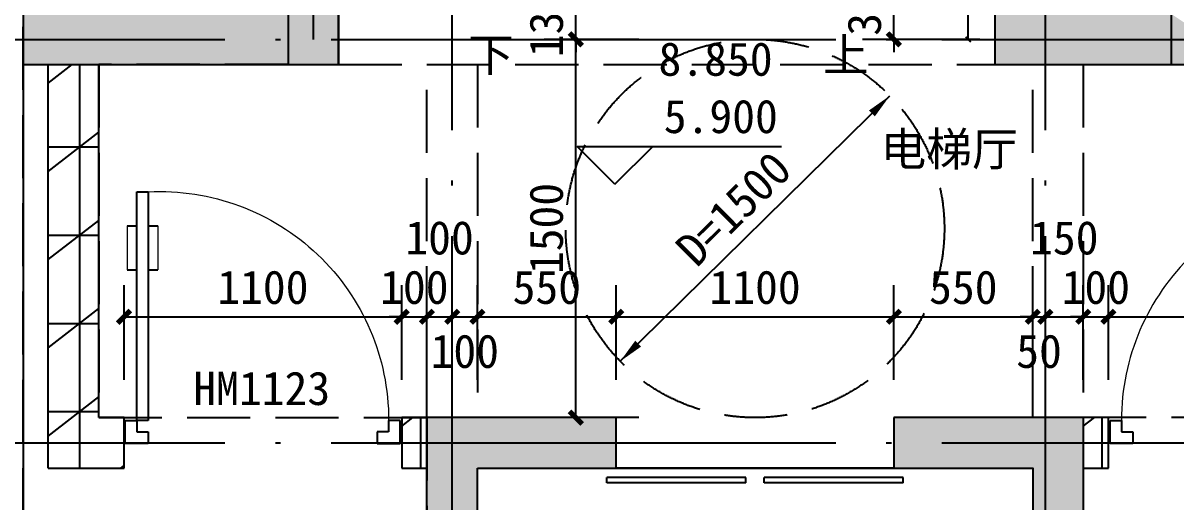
# Model space of a CAD drawing. Extents: x -10817 to 167545, y 26551 to 157048.
# Drawn here: x 78925 to 83492, y 48992 to 50891 of the extents above; entities that cross this region are included whole.
import ezdxf
from ezdxf.xclip import XClip

# ---------------------------------------------------------------- set-up
doc = ezdxf.new("R2010")
doc.units = 0
doc.header["$LTSCALE"] = 1000
doc.header["$MEASUREMENT"] = 0
doc.header["$XCLIPFRAME"] = 0
doc.linetypes.add('DASH', pattern=[0.35, 0.25, -0.1])
doc.linetypes.add('DOTE', pattern=[2.42, 2, -0.2, 0.02, -0.2])
doc.layers.get('Defpoints').update_dxf_attribs({"color": 30, "linetype": 'DASH'})
for name, color, linetype in [('120-墙体$0$120-墙体$0$A-COLU-CONC-HATC', 204, 'Continuous'), ('120-墙体$0$120-墙体$0$A-DOOR', 51, 'Continuous'), ('120-墙体$0$A-WALL-BLOK', 131, 'Continuous'), ('125-墙体$0$125-墙体$0$A-COLU-CONC-HATC', 204, 'Continuous'), ('125-墙体$0$125-墙体$0$A-DOOR', 51, 'Continuous'), ('125-墙体$0$125-墙体$0$A-WALL-CONC', 9, 'Continuous'), ('125-墙体$0$A-WALL-BLOK', 131, 'Continuous'), ('125-核心筒-标准层$0$A-COLU-CONC-HATC', 204, 'Continuous'), ('125-核心筒-标准层$0$A-DOOR', 51, 'Continuous'), ('125-核心筒-标准层$0$A-FLOR-EVTR', 51, 'Continuous'), ('125-核心筒-标准层$0$A-WALL-CONC', 9, 'Continuous'), ('3#-夹层$0$A-ANNO-LEVL', 3, 'Continuous'), ('3#-夹层$0$A-ANNO-TEXT', 7, 'Continuous'), ('A-ANNO-DIMS', 3, 'Continuous'), ('A-ANNO-DOTE', 10, 'DOTE'), ('A-ANNO-SYMB', 3, 'Continuous'), ('A-ANNO-TEXT', 7, 'Continuous'), ('A-FLOR-UNDR', 177, 'Continuous')]:
    doc.layers.add(name, color=color, linetype=linetype)
doc.styles.add('125-核心筒-标准层$0$_TCH_DIM_T3', font='SIMPLEX', dxfattribs={"width": 0.705882, "bigfont": 'GBCBIG'})
doc.styles.add('3#-夹层$0$_TCH_DIM', font='')
doc.styles.add('3#-夹层$0$Standard', font='')
doc.styles.add('_TCH_DIM', font='')
doc.styles.add('_TCH_DIM_T3', font='')
doc.styles.get("Standard").update_dxf_attribs({"font": ''})
doc.styles.get('3#-夹层$0$_TCH_DIM').set_extended_font_data('SimSun')
doc.styles.get('3#-夹层$0$Standard').set_extended_font_data('SimSun')
doc.styles.get('_TCH_DIM').set_extended_font_data('SimSun')
doc.styles.get('_TCH_DIM_T3').set_extended_font_data('SimSun')
doc.styles.get('Standard').set_extended_font_data('SimSun')
doc.dimstyles.new('125-核心筒-标准层$0$_TCH_ARCH&&20', dxfattribs={"dimtxt": 59.5, "dimasz": 20, "dimexe": 50, "dimexo": 60, "dimgap": 25.25, "dimtad": 1, "dimdec": 0, "dimzin": 0, "dimdsep": 46, "dimtxsty": '125-核心筒-标准层$0$_TCH_DIM_T3', "dimblk": '125-核心筒-标准层$0$_ArchTick', "dimcen": 0.09, "dimclrt": 7, "dimazin": 2, "dimtfac": 1, "dimtdec": 0, "dimtix": 1, "dimtmove": 2, "dimatfit": 3, "dimfxl": 50, "dimtolj": 1, "dimtzin": 0, "dimarcsym": 0})
doc.dimstyles.new('_TCH_ARCH&&50', dxfattribs={"dimtxt": 132.911392, "dimasz": 50, "dimexe": 125, "dimexo": 150, "dimgap": 50, "dimtad": 1, "dimdec": 0, "dimzin": 0, "dimdsep": 46, "dimtxsty": '_TCH_DIM_T3', "dimblk": 'ARCHTICK', "dimcen": 0.09, "dimclrt": 7, "dimazin": 2, "dimtfac": 1, "dimtdec": 0, "dimtix": 1, "dimtmove": 2, "dimatfit": 3, "dimfxl": 50, "dimtolj": 1, "dimtzin": 0, "dimarcsym": 0})
pattern_1 = [(0, (0, 0), (0, 350), []), (37.875, (400, 0), (-169.615, 218.077), []), (90, (400, 0), (-450, 3e-14), [])]

# ---------------------------------------------------------------- blocks, each defined once
blk = doc.blocks.new('125-墙体$0$125-墙体$0$$DorLib2D$00000009')
for p, q in [((0.4129, 0.9053), (0.4129, 0.0807)), ((0.4541, 0.9053), (0.4129, 0.9053)), ((0.4541, 0.0807), (0.4541, 0.9053)), ((0.4129, 0.7822), (0.378, 0.7822)), ((0.489, 0.7822), (0.4541, 0.7822)), ((0.4129, 0.6235), (0.378, 0.6235)), ((0.489, 0.6235), (0.4541, 0.6235)), ((-0.4941, 0.0807), (-0.4529, 0.0807)), ((-0.4941, -0.0018), (-0.4941, 0.0807)), ((-0.4529, 0.0807), (-0.4529, 0.0395)), ((0.4129, 0.0807), (0.4541, 0.0807)), ((0.4953, 0.0807), (0.4541, 0.0807)), ((0.4541, 0.0807), (0.4541, 0.0395)), ((0.4953, -0.0018), (0.4953, 0.0807)), ((-0.4529, 0.0395), (-0.4117, 0.0395)), ((-0.4117, 0.0395), (-0.4117, -0.0018)), ((0.4541, 0.0395), (0.4129, 0.0395)), ((0.4129, 0.0395), (0.4129, -0.0018)), ((-0.4941, -0.0018), (-0.4941, -0.0018)), ((-0.4117, -0.0018), (-0.4941, -0.0018)), ((0.4129, -0.0018), (0.4953, -0.0018)), ((0.4953, -0.0018), (0.4953, -0.0018))]:
    blk.add_line(p, q)
at = {"lineweight": 13}
for p, q in [((0.378, 0.7822), (0.378, 0.6235)), ((0.489, 0.7822), (0.489, 0.6235))]:
    blk.add_line(p, q, dxfattribs=at)
blk.add_arc((0.3716, 0.0817), 0.8246, 87.134, 180.0717, dxfattribs=at)
blk = doc.blocks.new('125-墙体')
at = {"layer": '125-墙体$0$125-墙体$0$A-COLU-CONC-HATC'}
blk.add_hatch(color=256, dxfattribs=at).paths.add_polyline_path([(8600, -3100), (6950, -3100), (6950, -3300), (8600, -3300)])
h = blk.add_hatch(dxfattribs=at)
h.set_pattern_fill('空心砖', color=256, scale=100, style=0)
h.set_pattern_definition(pattern_1)
h.paths.add_polyline_path([(7650, -4900), (7850, -4700), (7850, -3300), (7650, -3300)])
h = blk.add_hatch(dxfattribs=at)
h.set_pattern_fill('空心砖', color=256, scale=100, style=0)
h.set_pattern_definition(pattern_1)
h.paths.add_polyline_path([(7650, -4900), (7950, -4900), (7950, -4700), (7850, -4700)])
h = blk.add_hatch(dxfattribs=at)
h.set_pattern_fill('空心砖', color=256, scale=100, style=0)
h.set_pattern_definition(pattern_1)
h.paths.add_polyline_path([(9150, -4700), (9050, -4700), (9050, -4900), (9150, -4900)])
at = {"layer": '125-墙体$0$125-墙体$0$A-WALL-CONC'}
blk.add_line((6950, -3300), (8600, -3300), dxfattribs=at)
at = {"layer": '125-墙体$0$A-WALL-BLOK'}
for p, q in [((7650, -4900), (7650, -3300)), ((7650, -3300), (7850, -3300)), ((7850, -4700), (7850, -3300)), ((7950, -4700), (7850, -4700)), ((7950, -4900), (7950, -4700)), ((9150, -4700), (9050, -4700)), ((9050, -4700), (9050, -4900)), ((9150, -4900), (9150, -4700)), ((7650, -4900), (7950, -4900)), ((9050, -4900), (9150, -4900))]:
    blk.add_line(p, q, dxfattribs=at)
at = {"layer": 'Defpoints'}
blk.add_lwpolyline([(8600, 100), (8600, -3300), (7850, -3300), (7850, -4700), (9150, -4700), (9150, -7200), (10350, -7200), (10350, -11200)], dxfattribs=at)
at = {"layer": '125-墙体$0$125-墙体$0$A-DOOR', "xscale": 1100, "yscale": -1100, "zscale": 200, "rotation": 180}
blk.add_blockref('125-墙体$0$125-墙体$0$$DorLib2D$00000009', (8500, -4800), dxfattribs=at)
blk = doc.blocks.new('120-墙体$0$120-墙体$0$$DorLib2D$00000009')
for p, q in [((0.4129, 0.9053), (0.4129, 0.0807)), ((0.4541, 0.9053), (0.4129, 0.9053)), ((0.4541, 0.0807), (0.4541, 0.9053)), ((0.4129, 0.7822), (0.378, 0.7822)), ((0.489, 0.7822), (0.4541, 0.7822)), ((0.4129, 0.6235), (0.378, 0.6235)), ((0.489, 0.6235), (0.4541, 0.6235)), ((-0.4941, 0.0807), (-0.4529, 0.0807)), ((-0.4941, -0.0018), (-0.4941, 0.0807)), ((-0.4529, 0.0807), (-0.4529, 0.0395)), ((0.4129, 0.0807), (0.4541, 0.0807)), ((0.4953, 0.0807), (0.4541, 0.0807)), ((0.4541, 0.0807), (0.4541, 0.0395)), ((0.4953, -0.0018), (0.4953, 0.0807)), ((-0.4529, 0.0395), (-0.4117, 0.0395)), ((-0.4117, 0.0395), (-0.4117, -0.0018)), ((0.4541, 0.0395), (0.4129, 0.0395)), ((0.4129, 0.0395), (0.4129, -0.0018)), ((-0.4941, -0.0018), (-0.4941, -0.0018)), ((-0.4117, -0.0018), (-0.4941, -0.0018)), ((0.4129, -0.0018), (0.4953, -0.0018)), ((0.4953, -0.0018), (0.4953, -0.0018))]:
    blk.add_line(p, q)
at = {"lineweight": 13}
for p, q in [((0.378, 0.7822), (0.378, 0.6235)), ((0.489, 0.7822), (0.489, 0.6235))]:
    blk.add_line(p, q, dxfattribs=at)
blk.add_arc((0.3716, 0.0817), 0.8246, 87.134, 180.0717, dxfattribs=at)
blk = doc.blocks.new('120-墙体')
at = {"layer": '120-墙体$0$120-墙体$0$A-COLU-CONC-HATC'}
h = blk.add_hatch(dxfattribs=at)
h.set_pattern_fill('空心砖', color=256, scale=100, style=0)
h.set_pattern_definition(pattern_1)
h.paths.add_polyline_path([(-8350, -4900), (-8250, -4900), (-8250, -4700), (-8350, -4700)])
at = {"layer": '120-墙体$0$A-WALL-BLOK'}
for p, q in [((-8250, -4700), (-8350, -4700)), ((-8350, -4700), (-8350, -4900)), ((-8250, -4900), (-8250, -4700)), ((-8350, -4900), (-8250, -4900))]:
    blk.add_line(p, q, dxfattribs=at)
at = {"layer": 'Defpoints'}
blk.add_lwpolyline([(-7800, 100), (-7800, -3300), (-7050, -3300), (-7050, -4700), (-8350, -4700), (-8350, -7200), (-9550, -7200), (-9550, -11200)], dxfattribs=at)
at = {"layer": '120-墙体$0$120-墙体$0$A-DOOR', "xscale": 1100, "yscale": 1100, "zscale": 200}
blk.add_blockref('120-墙体$0$120-墙体$0$$DorLib2D$00000009', (-7700, -4800), dxfattribs=at)
blk = doc.blocks.new('125-核心筒-标准层$0$A$C524E5E6F')
at = {"layer": '125-核心筒-标准层$0$A-FLOR-EVTR'}
for points in [[(0, 0), (2200, 0), (2200, -2100), (0, -2100)], [(300, -200), (1900, -200), (1900, -1700), (300, -1700)], [(650, -1950), (1550, -1950), (1550, -1800), (650, -1800)]]:
    blk.add_lwpolyline(points, close=True, dxfattribs=at)
for points in [[(300, -1700), (1900, -200)], [(1900, -1700), (300, -200)]]:
    blk.add_lwpolyline(points, dxfattribs=at)
blk = doc.blocks.new('125-核心筒-标准层$0$$DORLIB2D$00000127')
at = {"color": 0}
for points in [[(-0.5333, 0.7949), (-0.5333, 0.6904)], [(-0.0333, 0.7949), (-0.5333, 0.7949)], [(-0.0333, 0.7949), (-0.0333, 0.6904)], [(0.5333, 0.7949), (0.0333, 0.7949)], [(0.0333, 0.7949), (0.0333, 0.6904)], [(0.5333, 0.7949), (0.5333, 0.6904)], [(-0.0333, 0.6904), (-0.5333, 0.6904)], [(0.5333, 0.6904), (0.0333, 0.6904)], [(0.5, 0.5), (-0.5, 0.5)]]:
    blk.add_lwpolyline(points, dxfattribs=at)
blk = doc.blocks.new('125-核心筒-标准层$0$_ArchTick')
at = {"color": 0, "linetype": 'ByBlock', "const_width": 0.4}
blk.add_lwpolyline([(-0.5, -0.5), (0.5, 0.5)], dxfattribs=at)
blk = doc.blocks.new('*D1985')
at = {"layer": 'Defpoints', "color": 0, "lineweight": -2, "transparency": 16777216}
for p, q in [((890, 4200), (794.6, 4200)), ((844.6, 3900), (844.6, 4200)), ((890, 3900), (794.6, 3900))]:
    blk.add_line(p, q, dxfattribs=at)
at = {"layer": 'Defpoints', "color": 0, "transparency": 16777216}
for p in [(844.6, 4200), (950, 4200), (950, 3900)]:
    blk.add_point(p, dxfattribs=at)
at = {"layer": 'Defpoints', "color": 0, "lineweight": -2, "transparency": 16777216, "xscale": 20, "yscale": 20, "zscale": 20}
for p, rotation in [((844.6, 4200), 90), ((844.6, 3900), 270)]:
    blk.add_blockref('125-核心筒-标准层$0$_ArchTick', p, dxfattribs=dict(at, rotation=rotation))
at = {"layer": 'Defpoints', "color": 7, "transparency": 16777216, "insert": (789.6, 4050), "char_height": 59.5, "attachment_point": 5, "rotation": 90, "style": '125-核心筒-标准层$0$_TCH_DIM_T3'}
blk.add_mtext('\\A1;300', dxfattribs=at)
blk = doc.blocks.new('A$C60AE0A12')
at = {"layer": 'A-ANNO-DIMS'}
blk.add_lwpolyline([(-534.1, 423.4), (534.1, 1476.6)], dxfattribs=at)
for points in [[(462.9, 1406.4, 33, 0, 0), (534.1, 1476.6, 0, 0, 0)], [(-462.9, 493.6, 33, 0, 0), (-534.1, 423.4, 0, 0, 0)]]:
    blk.add_lwpolyline(points, format="xyseb", dxfattribs=at)
at = {"layer": 'A-FLOR-UNDR', "linetype": 'DASH'}
blk.add_circle((0, 950, 0), 750, dxfattribs=at)
at = {"layer": 'A-ANNO-DIMS', "color": 7, "style": '_TCH_DIM'}
blk.add_text('D=1500', height=132.91, rotation=44.5947, dxfattribs=at).set_placement((-232, 791.5, 0))
blk = doc.blocks.new('_ArchTick')
at = {"color": 0, "linetype": 'ByBlock', "const_width": 0.4}
blk.add_lwpolyline([(-0.5, -0.5), (0.5, 0.5)], dxfattribs=at)
blk = doc.blocks.new('*D734')
at = {"layer": 'A-ANNO-DIMS', "color": 0, "lineweight": -2, "transparency": 16777216}
for p, q in [((81365, 50826.3), (80990, 50826.3)), ((81115, 49326.3), (81115, 50826.3)), ((81365, 49326.3), (80990, 49326.3))]:
    blk.add_line(p, q, dxfattribs=at)
at = {"layer": 'Defpoints', "color": 0, "transparency": 16777216}
for p in [(81115, 50826.3), (81515, 50826.3), (81515, 49326.3)]:
    blk.add_point(p, dxfattribs=at)
at = {"layer": 'A-ANNO-DIMS', "color": 0, "lineweight": -2, "transparency": 16777216, "xscale": 50, "yscale": 50, "zscale": 50}
for p, rotation in [((81115, 50826.3), 90), ((81115, 49326.3), 270)]:
    blk.add_blockref('_ArchTick', p, dxfattribs=dict(at, rotation=rotation))
at = {"layer": 'A-ANNO-DIMS', "color": 7, "transparency": 16777216, "insert": (80998.5, 50076.3), "char_height": 132.91, "attachment_point": 5, "rotation": 90, "style": '_TCH_DIM_T3'}
blk.add_mtext('\\A1;1500', dxfattribs=at)
blk = doc.blocks.new('*D735')
at = {"layer": 'A-ANNO-DIMS', "color": 0, "lineweight": -2, "transparency": 16777216}
for p, q in [((81115, 50956.3), (81115, 51006.3)), ((81365, 50956.3), (80990, 50956.3)), ((81115, 50826.3), (81115, 50956.3)), ((81365, 50826.3), (80990, 50826.3)), ((81115, 50826.3), (81115, 50776.3))]:
    blk.add_line(p, q, dxfattribs=at)
at = {"layer": 'Defpoints', "color": 0, "transparency": 16777216}
for p in [(81115, 50956.3), (81515, 50956.3), (81515, 50826.3)]:
    blk.add_point(p, dxfattribs=at)
at = {"layer": 'A-ANNO-DIMS', "color": 0, "lineweight": -2, "transparency": 16777216, "xscale": 50, "yscale": 50, "zscale": 50}
for p, rotation in [((81115, 50956.3), 270), ((81115, 50826.3), 90)]:
    blk.add_blockref('_ArchTick', p, dxfattribs=dict(at, rotation=rotation))
at = {"layer": 'A-ANNO-DIMS', "color": 7, "transparency": 16777216, "insert": (80998.5, 50891.3), "char_height": 132.91, "attachment_point": 5, "rotation": 90, "style": '_TCH_DIM_T3'}
blk.add_mtext('\\A1;130', dxfattribs=at)
blk = doc.blocks.new('*D926')
at = {"layer": 'A-ANNO-DIMS', "color": 0, "lineweight": -2, "transparency": 16777216}
for p, q in [((82375, 51126.3), (82375, 51176.3)), ((82625, 51126.3), (82250, 51126.3)), ((82375, 50826.3), (82375, 51126.3)), ((82625, 50826.3), (82250, 50826.3)), ((82375, 50826.3), (82375, 50776.3))]:
    blk.add_line(p, q, dxfattribs=at)
at = {"layer": 'Defpoints', "color": 0, "transparency": 16777216}
for p in [(82375, 51126.3), (82775, 51126.3), (82775, 50826.3)]:
    blk.add_point(p, dxfattribs=at)
at = {"layer": 'A-ANNO-DIMS', "color": 0, "lineweight": -2, "transparency": 16777216, "xscale": 50, "yscale": 50, "zscale": 50}
for p, rotation in [((82375, 51126.3), 270), ((82375, 50826.3), 90)]:
    blk.add_blockref('_ArchTick', p, dxfattribs=dict(at, rotation=rotation))
at = {"layer": 'A-ANNO-DIMS', "color": 7, "transparency": 16777216, "insert": (82258.5, 50976.3), "char_height": 132.91, "attachment_point": 5, "rotation": 90, "style": '_TCH_DIM_T3'}
blk.add_mtext('\\A1;300', dxfattribs=at)
blk = doc.blocks.new('*D980')
at = {"layer": 'A-ANNO-DIMS', "color": 0, "lineweight": -2, "transparency": 16777216}
for p, q in [((79325, 49476.3), (79325, 49851.3)), ((80425, 49476.3), (80425, 49851.3)), ((79325, 49726.3), (80425, 49726.3))]:
    blk.add_line(p, q, dxfattribs=at)
at = {"layer": 'Defpoints', "color": 0, "transparency": 16777216}
for p in [(80425, 49726.3), (79325, 49326.3), (80425, 49326.3)]:
    blk.add_point(p, dxfattribs=at)
at = {"layer": 'A-ANNO-DIMS', "color": 0, "lineweight": -2, "transparency": 16777216, "xscale": 50, "yscale": 50, "zscale": 50, "rotation": 180}
blk.add_blockref('_ArchTick', (79325, 49726.3), dxfattribs=at)
at = {"layer": 'A-ANNO-DIMS', "color": 0, "lineweight": -2, "transparency": 16777216, "xscale": 50, "yscale": 50, "zscale": 50}
blk.add_blockref('_ArchTick', (80425, 49726.3), dxfattribs=at)
at = {"layer": 'A-ANNO-DIMS', "color": 7, "transparency": 16777216, "insert": (79875, 49842.7), "char_height": 132.91, "attachment_point": 5, "style": '_TCH_DIM_T3'}
blk.add_mtext('\\A1;1100', dxfattribs=at)
blk = doc.blocks.new('*D981')
at = {"layer": 'A-ANNO-DIMS', "color": 0, "lineweight": -2, "transparency": 16777216}
for p, q in [((80425, 49476.3), (80425, 49851.3)), ((80525, 49476.3), (80525, 49851.3)), ((80425, 49726.3), (80375, 49726.3)), ((80425, 49726.3), (80525, 49726.3)), ((80525, 49726.3), (80575, 49726.3))]:
    blk.add_line(p, q, dxfattribs=at)
at = {"layer": 'Defpoints', "color": 0, "transparency": 16777216}
for p in [(80525, 49726.3), (80425, 49326.3), (80525, 49326.3)]:
    blk.add_point(p, dxfattribs=at)
at = {"layer": 'A-ANNO-DIMS', "color": 0, "lineweight": -2, "transparency": 16777216, "xscale": 50, "yscale": 50, "zscale": 50}
blk.add_blockref('_ArchTick', (80425, 49726.3), dxfattribs=at)
at = {"layer": 'A-ANNO-DIMS', "color": 0, "lineweight": -2, "transparency": 16777216, "xscale": 50, "yscale": 50, "zscale": 50, "rotation": 180}
blk.add_blockref('_ArchTick', (80525, 49726.3), dxfattribs=at)
at = {"layer": 'A-ANNO-DIMS', "color": 7, "transparency": 16777216, "insert": (80475, 49842.7), "char_height": 132.91, "attachment_point": 5, "style": '_TCH_DIM_T3'}
blk.add_mtext('\\A1;100', dxfattribs=at)
blk = doc.blocks.new('*D982')
at = {"layer": 'A-ANNO-DIMS', "color": 0, "lineweight": -2, "transparency": 16777216}
for p, q in [((80525, 49476.3), (80525, 49851.3)), ((80625, 49476.3), (80625, 49851.3)), ((80525, 49726.3), (80625, 49726.3))]:
    blk.add_line(p, q, dxfattribs=at)
at = {"layer": 'Defpoints', "color": 0, "transparency": 16777216}
for p in [(80625, 49726.3), (80525, 49326.3), (80625, 49326.3)]:
    blk.add_point(p, dxfattribs=at)
at = {"layer": 'A-ANNO-DIMS', "color": 0, "lineweight": -2, "transparency": 16777216, "xscale": 50, "yscale": 50, "zscale": 50, "rotation": 180}
blk.add_blockref('_ArchTick', (80525, 49726.3), dxfattribs=at)
at = {"layer": 'A-ANNO-DIMS', "color": 0, "lineweight": -2, "transparency": 16777216, "xscale": 50, "yscale": 50, "zscale": 50}
blk.add_blockref('_ArchTick', (80625, 49726.3), dxfattribs=at)
at = {"layer": 'A-ANNO-DIMS', "color": 7, "transparency": 16777216, "insert": (80575, 50038.8), "char_height": 132.91, "attachment_point": 5, "style": '_TCH_DIM_T3'}
blk.add_mtext('\\A1;100', dxfattribs=at)
blk = doc.blocks.new('*D983')
at = {"layer": 'A-ANNO-DIMS', "color": 0, "lineweight": -2, "transparency": 16777216}
for p, q in [((80625, 49476.3), (80625, 49851.3)), ((80725, 49476.3), (80725, 49851.3)), ((80625, 49726.3), (80725, 49726.3))]:
    blk.add_line(p, q, dxfattribs=at)
at = {"layer": 'Defpoints', "color": 0, "transparency": 16777216}
for p in [(80725, 49726.3), (80625, 49326.3), (80725, 49326.3)]:
    blk.add_point(p, dxfattribs=at)
at = {"layer": 'A-ANNO-DIMS', "color": 0, "lineweight": -2, "transparency": 16777216, "xscale": 50, "yscale": 50, "zscale": 50, "rotation": 180}
blk.add_blockref('_ArchTick', (80625, 49726.3), dxfattribs=at)
at = {"layer": 'A-ANNO-DIMS', "color": 0, "lineweight": -2, "transparency": 16777216, "xscale": 50, "yscale": 50, "zscale": 50}
blk.add_blockref('_ArchTick', (80725, 49726.3), dxfattribs=at)
at = {"layer": 'A-ANNO-DIMS', "color": 7, "transparency": 16777216, "insert": (80675, 49588.8), "char_height": 132.91, "attachment_point": 5, "style": '_TCH_DIM_T3'}
blk.add_mtext('\\A1;100', dxfattribs=at)
blk = doc.blocks.new('*D984')
at = {"layer": 'A-ANNO-DIMS', "color": 0, "lineweight": -2, "transparency": 16777216}
for p, q in [((80725, 49476.3), (80725, 49851.3)), ((81275, 49476.3), (81275, 49851.3)), ((80725, 49726.3), (81275, 49726.3))]:
    blk.add_line(p, q, dxfattribs=at)
at = {"layer": 'Defpoints', "color": 0, "transparency": 16777216}
for p in [(81275, 49726.3), (80725, 49326.3), (81275, 49326.3)]:
    blk.add_point(p, dxfattribs=at)
at = {"layer": 'A-ANNO-DIMS', "color": 0, "lineweight": -2, "transparency": 16777216, "xscale": 50, "yscale": 50, "zscale": 50, "rotation": 180}
blk.add_blockref('_ArchTick', (80725, 49726.3), dxfattribs=at)
at = {"layer": 'A-ANNO-DIMS', "color": 0, "lineweight": -2, "transparency": 16777216, "xscale": 50, "yscale": 50, "zscale": 50}
blk.add_blockref('_ArchTick', (81275, 49726.3), dxfattribs=at)
at = {"layer": 'A-ANNO-DIMS', "color": 7, "transparency": 16777216, "insert": (81000, 49842.7), "char_height": 132.91, "attachment_point": 5, "style": '_TCH_DIM_T3'}
blk.add_mtext('\\A1;550', dxfattribs=at)
blk = doc.blocks.new('*D985')
at = {"layer": 'A-ANNO-DIMS', "color": 0, "lineweight": -2, "transparency": 16777216}
for p, q in [((81275, 49476.3), (81275, 49851.3)), ((82375, 49476.3), (82375, 49851.3)), ((81275, 49726.3), (82375, 49726.3))]:
    blk.add_line(p, q, dxfattribs=at)
at = {"layer": 'Defpoints', "color": 0, "transparency": 16777216}
for p in [(82375, 49726.3), (81275, 49326.3), (82375, 49326.3)]:
    blk.add_point(p, dxfattribs=at)
at = {"layer": 'A-ANNO-DIMS', "color": 0, "lineweight": -2, "transparency": 16777216, "xscale": 50, "yscale": 50, "zscale": 50, "rotation": 180}
blk.add_blockref('_ArchTick', (81275, 49726.3), dxfattribs=at)
at = {"layer": 'A-ANNO-DIMS', "color": 0, "lineweight": -2, "transparency": 16777216, "xscale": 50, "yscale": 50, "zscale": 50}
blk.add_blockref('_ArchTick', (82375, 49726.3), dxfattribs=at)
at = {"layer": 'A-ANNO-DIMS', "color": 7, "transparency": 16777216, "insert": (81825, 49842.7), "char_height": 132.91, "attachment_point": 5, "style": '_TCH_DIM_T3'}
blk.add_mtext('\\A1;1100', dxfattribs=at)
blk = doc.blocks.new('*D986')
at = {"layer": 'A-ANNO-DIMS', "color": 0, "lineweight": -2, "transparency": 16777216}
for p, q in [((82375, 49476.3), (82375, 49851.3)), ((82925, 49476.3), (82925, 49851.3)), ((82375, 49726.3), (82925, 49726.3))]:
    blk.add_line(p, q, dxfattribs=at)
at = {"layer": 'Defpoints', "color": 0, "transparency": 16777216}
for p in [(82925, 49726.3), (82375, 49326.3), (82925, 49326.3)]:
    blk.add_point(p, dxfattribs=at)
at = {"layer": 'A-ANNO-DIMS', "color": 0, "lineweight": -2, "transparency": 16777216, "xscale": 50, "yscale": 50, "zscale": 50, "rotation": 180}
blk.add_blockref('_ArchTick', (82375, 49726.3), dxfattribs=at)
at = {"layer": 'A-ANNO-DIMS', "color": 0, "lineweight": -2, "transparency": 16777216, "xscale": 50, "yscale": 50, "zscale": 50}
blk.add_blockref('_ArchTick', (82925, 49726.3), dxfattribs=at)
at = {"layer": 'A-ANNO-DIMS', "color": 7, "transparency": 16777216, "insert": (82650, 49842.7), "char_height": 132.91, "attachment_point": 5, "style": '_TCH_DIM_T3'}
blk.add_mtext('\\A1;550', dxfattribs=at)
blk = doc.blocks.new('*D987')
at = {"layer": 'A-ANNO-DIMS', "color": 0, "lineweight": -2, "transparency": 16777216}
for p, q in [((82925, 49476.3), (82925, 49851.3)), ((82975, 49476.3), (82975, 49851.3)), ((82925, 49726.3), (82875, 49726.3)), ((82925, 49726.3), (82975, 49726.3)), ((82975, 49726.3), (83025, 49726.3))]:
    blk.add_line(p, q, dxfattribs=at)
at = {"layer": 'Defpoints', "color": 0, "transparency": 16777216}
for p in [(82975, 49726.3), (82925, 49326.3), (82975, 49326.3)]:
    blk.add_point(p, dxfattribs=at)
at = {"layer": 'A-ANNO-DIMS', "color": 0, "lineweight": -2, "transparency": 16777216, "xscale": 50, "yscale": 50, "zscale": 50}
blk.add_blockref('_ArchTick', (82925, 49726.3), dxfattribs=at)
at = {"layer": 'A-ANNO-DIMS', "color": 0, "lineweight": -2, "transparency": 16777216, "xscale": 50, "yscale": 50, "zscale": 50, "rotation": 180}
blk.add_blockref('_ArchTick', (82975, 49726.3), dxfattribs=at)
at = {"layer": 'A-ANNO-DIMS', "color": 7, "transparency": 16777216, "insert": (82950, 49588.8), "char_height": 132.91, "attachment_point": 5, "style": '_TCH_DIM_T3'}
blk.add_mtext('\\A1;50', dxfattribs=at)
blk = doc.blocks.new('*D988')
at = {"layer": 'A-ANNO-DIMS', "color": 0, "lineweight": -2, "transparency": 16777216}
for p, q in [((82975, 49476.3), (82975, 49851.3)), ((83125, 49476.3), (83125, 49851.3)), ((82975, 49726.3), (83125, 49726.3))]:
    blk.add_line(p, q, dxfattribs=at)
at = {"layer": 'Defpoints', "color": 0, "transparency": 16777216}
for p in [(83125, 49726.3), (82975, 49326.3), (83125, 49326.3)]:
    blk.add_point(p, dxfattribs=at)
at = {"layer": 'A-ANNO-DIMS', "color": 0, "lineweight": -2, "transparency": 16777216, "xscale": 50, "yscale": 50, "zscale": 50, "rotation": 180}
blk.add_blockref('_ArchTick', (82975, 49726.3), dxfattribs=at)
at = {"layer": 'A-ANNO-DIMS', "color": 0, "lineweight": -2, "transparency": 16777216, "xscale": 50, "yscale": 50, "zscale": 50}
blk.add_blockref('_ArchTick', (83125, 49726.3), dxfattribs=at)
at = {"layer": 'A-ANNO-DIMS', "color": 7, "transparency": 16777216, "insert": (83050, 50038.8), "char_height": 132.91, "attachment_point": 5, "style": '_TCH_DIM_T3'}
blk.add_mtext('\\A1;150', dxfattribs=at)
blk = doc.blocks.new('*D989')
at = {"layer": 'A-ANNO-DIMS', "color": 0, "lineweight": -2, "transparency": 16777216}
for p, q in [((83125, 49476.3), (83125, 49851.3)), ((83225, 49476.3), (83225, 49851.3)), ((83125, 49726.3), (83075, 49726.3)), ((83125, 49726.3), (83225, 49726.3)), ((83225, 49726.3), (83275, 49726.3))]:
    blk.add_line(p, q, dxfattribs=at)
at = {"layer": 'Defpoints', "color": 0, "transparency": 16777216}
for p in [(83225, 49726.3), (83125, 49326.3), (83225, 49326.3)]:
    blk.add_point(p, dxfattribs=at)
at = {"layer": 'A-ANNO-DIMS', "color": 0, "lineweight": -2, "transparency": 16777216, "xscale": 50, "yscale": 50, "zscale": 50}
blk.add_blockref('_ArchTick', (83125, 49726.3), dxfattribs=at)
at = {"layer": 'A-ANNO-DIMS', "color": 0, "lineweight": -2, "transparency": 16777216, "xscale": 50, "yscale": 50, "zscale": 50, "rotation": 180}
blk.add_blockref('_ArchTick', (83225, 49726.3), dxfattribs=at)
at = {"layer": 'A-ANNO-DIMS', "color": 7, "transparency": 16777216, "insert": (83175, 49842.7), "char_height": 132.91, "attachment_point": 5, "style": '_TCH_DIM_T3'}
blk.add_mtext('\\A1;100', dxfattribs=at)
blk = doc.blocks.new('*D990')
at = {"layer": 'A-ANNO-DIMS', "color": 0, "lineweight": -2, "transparency": 16777216}
for p, q in [((83225, 49476.3), (83225, 49851.3)), ((84325, 49476.3), (84325, 49851.3)), ((83225, 49726.3), (84325, 49726.3))]:
    blk.add_line(p, q, dxfattribs=at)
at = {"layer": 'Defpoints', "color": 0, "transparency": 16777216}
for p in [(84325, 49726.3), (83225, 49326.3), (84325, 49326.3)]:
    blk.add_point(p, dxfattribs=at)
at = {"layer": 'A-ANNO-DIMS', "color": 0, "lineweight": -2, "transparency": 16777216, "xscale": 50, "yscale": 50, "zscale": 50, "rotation": 180}
blk.add_blockref('_ArchTick', (83225, 49726.3), dxfattribs=at)
at = {"layer": 'A-ANNO-DIMS', "color": 0, "lineweight": -2, "transparency": 16777216, "xscale": 50, "yscale": 50, "zscale": 50}
blk.add_blockref('_ArchTick', (84325, 49726.3), dxfattribs=at)
at = {"layer": 'A-ANNO-DIMS', "color": 7, "transparency": 16777216, "insert": (83775, 49842.7), "char_height": 132.91, "attachment_point": 5, "style": '_TCH_DIM_T3'}
blk.add_mtext('\\A1;1100', dxfattribs=at)
blk = doc.blocks.new('125-核心筒-标准层')
at = {"layer": '125-核心筒-标准层$0$A-COLU-CONC-HATC'}
for points in [[(-1850, 4000), (-1650, 3800), (-1650, 6634.3), (-1850, 6634.3)], [(1150, 4000), (1150, 4200), (950, 4200), (950, 3800)], [(-1850, 4000), (-1850, 3800), (-1650, 3800)], [(1150, 4000), (950, 3800), (1750, 3800), (1750, 3933.3), (1650, 4000)], [(-1300, -100), (-1100, 100), (-1100, 2200), (-1300, 2400)], [(-1100, 2200), (-550, 2200), (-550, 2400), (-1300, 2400)], [(1300, 2400), (550, 2400), (550, 2200), (1100, 2200)], [(1300, 2400), (1100, 2200), (1100, 100), (1300, -100)]]:
    blk.add_hatch(color=256, dxfattribs=at).paths.add_polyline_path(points)
at = {"layer": '125-核心筒-标准层$0$A-WALL-CONC'}
for p, q in [((-1650, 3800), (-1650, 6634.3)), ((950, 4200), (950, 3800)), ((-1850, 3800), (-1650, 3800)), ((950, 3800), (1750, 3800)), ((-1300, -100), (-1300, 2400)), ((-550, 2400), (-1300, 2400)), ((-550, 2200), (-550, 2400)), ((1300, 2400), (550, 2400)), ((550, 2400), (550, 2200)), ((1300, 2400), (1300, -100)), ((-1100, 100), (-1100, 2200)), ((-1100, 2200), (-550, 2200)), ((550, 2200), (1100, 2200)), ((1100, 2200), (1100, 100))]:
    blk.add_line(p, q, dxfattribs=at)
at = {"layer": 'Defpoints'}
for points in [[(-1650, 3800), (1650, 3800), (1650, 4000), (-1650, 4000)], [(-1300, 3800), (-1100, 3800), (-1100, 2400), (-1300, 2400)], [(1100, 3800), (1300, 3800), (1300, 2400), (1100, 2400)]]:
    blk.add_lwpolyline(points, close=True, dxfattribs=at)
blk.add_blockref('125-核心筒-标准层$0$A$C524E5E6F', (-1100, 2200))
at = {"layer": '125-核心筒-标准层$0$A-DOOR', "xscale": -1100, "yscale": 200, "zscale": 200, "rotation": 180}
blk.add_blockref('125-核心筒-标准层$0$$DORLIB2D$00000127', (0, 2300), dxfattribs=at)
at = {"layer": 'Defpoints'}
dim = blk.add_aligned_dim(p1=(950, 3900), p2=(950, 4200), distance=105.4, dimstyle='125-核心筒-标准层$0$_TCH_ARCH&&20', dxfattribs=at)
dim.commit()
dim.dimension.update_dxf_attribs({"geometry": '*D1985', "text_midpoint": (789.6, 4050)})

msp = doc.modelspace()

# ---------------------------------------------------------------- linework, layer by layer
at = {"layer": '3#-夹层$0$A-ANNO-LEVL'}
for p, q in [((81270, 50252.1), (81120, 50402.1)), ((81120, 50402.1), (81930.1, 50402.1)), ((81270, 50252.1), (81420, 50402.1))]:
    msp.add_line(p, q, dxfattribs=at)
at = {"layer": 'A-ANNO-DOTE'}
for points in [[(80075, 50826.3), (80075, 57576.2)], [(80625, 45626.3), (80625, 57576.2)], [(82975, 45626.3), (82975, 57576.2)], [(77725, 50826.3), (85925, 50826.3)], [(77725, 49226.3), (85925, 49226.3)]]:
    msp.add_lwpolyline(points, dxfattribs=at)
at = {"layer": 'A-ANNO-SYMB'}
msp.add_lwpolyline([(78925, 56376.2), (78925, 51457.5), (79030, 51419.3), (78820, 51382.2), (78925, 51345), (78925, 46426.3)], dxfattribs=at)
at = {"layer": 'Defpoints'}
msp.add_lwpolyline([(78925, 56376.2), (84725, 56376.2), (84725, 46426.3), (78925, 46426.3)], close=True, dxfattribs=at)

# ---------------------------------------------------------------- block references
ref = msp.add_blockref('125-核心筒-标准层', (81825, 46926.3))
XClip(ref).set_block_clipping_path([(-2900, -500), (2900.0014598187, 9449.9707164793)])
ref = msp.add_blockref('125-墙体', (71375, 54026.3))
XClip(ref).set_block_clipping_path([(7550, -7600), (13350.0014598187, 2349.9707164793)])
ref = msp.add_blockref('120-墙体', (91475, 54026.3))
XClip(ref).set_block_clipping_path([(-12550, -7600), (-6749.9985401813, 2349.9707164793)])
msp.add_blockref('A$C60AE0A12', (81825, 49126.3))

# ---------------------------------------------------------------- texts
at = {"layer": '3#-夹层$0$A-ANNO-TEXT', "color": 7, "style": '3#-夹层$0$_TCH_DIM'}
for s, p in [('8.850', (81442.5, 50682.1)), ('5.900', (81463.2, 50454.6))]:
    msp.add_text(s, height=132.91, dxfattribs=at).set_placement(p)
at = {"layer": '3#-夹层$0$A-ANNO-TEXT', "style": '3#-夹层$0$Standard'}
msp.add_text('电梯厅', height=132.91, dxfattribs=at).set_placement((82321.8, 50324.7))
at = {"layer": 'A-ANNO-TEXT', "color": 7, "style": '_TCH_DIM'}
for s, p in [('下', (80688.4, 50698.8)), ('上', (82094, 50698.8))]:
    msp.add_text(s, height=132.9, dxfattribs=at).set_placement(p)
at = {"layer": 'A-ANNO-TEXT', "color": 2}
msp.add_text('HM1123', height=132.91, dxfattribs=at).set_placement((79599.2, 49376.3))

# ---------------------------------------------------------------- dimensions: what is measured, and where the dimension line sits
at = {"layer": 'A-ANNO-DIMS'}
for p1, p2, picture, middle in [((82775, 50826.3), (82775, 51126.3), '*D926', (82258.5, 50976.3)), ((81515, 50826.3), (81515, 50956.3), '*D735', (80998.5, 50891.3)), ((81515, 49326.3), (81515, 50826.3), '*D734', (80998.5, 50076.3)), ((79325, 49326.3), (80425, 49326.3), '*D980', (79875, 49842.7)), ((80425, 49326.3), (80525, 49326.3), '*D981', (80475, 49842.7)), ((80725, 49326.3), (81275, 49326.3), '*D984', (81000, 49842.7)), ((81275, 49326.3), (82375, 49326.3), '*D985', (81825, 49842.7)), ((82375, 49326.3), (82925, 49326.3), '*D986', (82650, 49842.7)), ((83125, 49326.3), (83225, 49326.3), '*D989', (83175, 49842.7)), ((83225, 49326.3), (84325, 49326.3), '*D990', (83775, 49842.7))]:
    dim = msp.add_aligned_dim(p1=p1, p2=p2, distance=400, dimstyle='_TCH_ARCH&&50', dxfattribs=at)
    dim.commit()
    dim.dimension.update_dxf_attribs({"geometry": picture, "text_midpoint": middle})
for base, p1, p2, picture, middle in [((80625, 49726.3), (80525, 49326.3), (80625, 49326.3), '*D982', (80575, 50038.8)), ((83125, 49726.3), (82975, 49326.3), (83125, 49326.3), '*D988', (83050, 50038.8)), ((80725, 49726.3), (80625, 49326.3), (80725, 49326.3), '*D983', (80675, 49588.8)), ((82975, 49726.3), (82925, 49326.3), (82975, 49326.3), '*D987', (82950, 49588.8))]:
    dim = msp.add_linear_dim(base=base, p1=p1, p2=p2, angle=0, dimstyle='_TCH_ARCH&&50', dxfattribs=at)
    dim.commit()
    dim.dimension.update_dxf_attribs({"geometry": picture, "text_midpoint": middle, "dimtype": 129})

doc.saveas('drawing.dxf')
